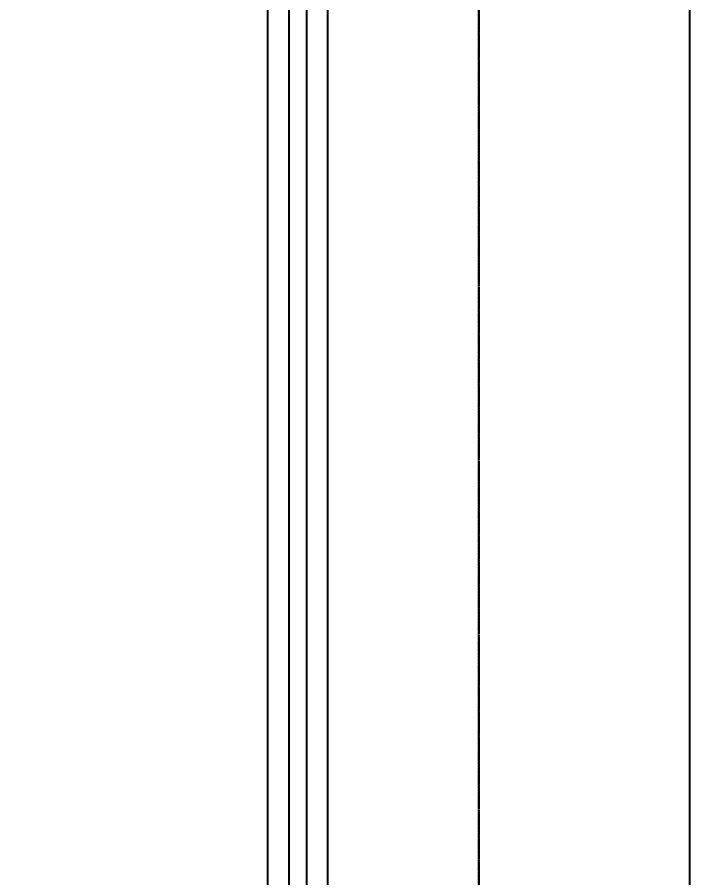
# Model space of a CAD drawing. Extents: x 220580 to 2027826, y -309201 to 71987.
# Drawn here: x 1044284 to 1045399, y -222099 to -220672 of the extents above; entities that cross this region are included whole.
import ezdxf

# ---------------------------------------------------------------- set-up
doc = ezdxf.new("R2010")
doc.units = 0
doc.linetypes.add('DOTE', pattern=[2.42, 2, -0.2, 0.02, -0.2])
for name, color, linetype in [('A-AXIS-DOTE', 14, 'DOTE'), ('A-LIN-V', 9, 'Continuous'), ('A-WINDOW', 140, 'Continuous'), ('AS-COLN', 6, 'Continuous'), ('COLUMN', 4, 'Continuous'), ('DIM', 173, 'Continuous')]:
    doc.layers.add(name, color=color, linetype=linetype)
doc.styles.add('DHTEXT-1', font='ROMANS.shx', dxfattribs={"width": 0.7, "bigfont": 'CHINESE.shx'})
doc.dimstyles.new('ZN200', dxfattribs={"dimscale": 200, "dimtxt": 2.5, "dimasz": 1.5, "dimexe": 1, "dimexo": 2, "dimgap": 0.9, "dimtad": 1, "dimdec": 0, "dimdsep": 46, "dimtxsty": 'DHTEXT-1', "dimblk": 'ARCHTICK', "dimcen": 2.5, "dimclrd": 173, "dimclre": 173, "dimclrt": 7, "dimazin": 2, "dimtfac": 1, "dimtdec": 0, "dimtix": 1, "dimtmove": 2, "dimatfit": 3, "dimfxl": 0, "dimtolj": 1, "dimtzin": 0, "dimarcsym": 0})

# ---------------------------------------------------------------- blocks, each defined once
blk = doc.blocks.new('23423wer-M')
at = {"layer": 'A-AXIS-DOTE', "color": 1}
blk.add_line((1667005.2, 543376.2), (1667005.2, 531171.5), dxfattribs=at)
blk = doc.blocks.new('w42342343')
at = {"layer": 'A-WINDOW'}
for points in [[(-1138245, 573257.5), (-1138245, 568257.5)], [(-1138210, 573257.5), (-1138210, 568257.5)]]:
    blk.add_lwpolyline(points, dxfattribs=at)
at = {"layer": 'A-WINDOW', "elevation": 0}
for points in [[(-1138180, 568257.5), (-1138180, 573257.5)], [(-1138145, 568257.5), (-1138145, 573257.5)]]:
    blk.add_lwpolyline(points, dxfattribs=at)
at = {"layer": 'COLUMN'}
blk.add_lwpolyline([(-1138245, 573427.5), (-1138245, 568257.5)], dxfattribs=at)
blk = doc.blocks.new('55555')
at = {"layer": 'COLUMN'}
blk.add_lwpolyline([(-350, 700), (-350, -14200), (350, -14200), (350, 700)], close=True, dxfattribs=at)
blk = doc.blocks.new('20250917080948')
at = {"layer": 'A-AXIS-DOTE', "ltscale": 2}
blk.add_line((0, -5813.6), (0, 21247.6), dxfattribs=at)
blk = doc.blocks.new('_ArchTick')
at = {"color": 0, "linetype": 'ByBlock', "const_width": 0.4}
blk.add_lwpolyline([(-0.5, -0.5), (0.5, 0.5)], dxfattribs=at)
blk = doc.blocks.new('*D1169')
at = {"layer": 'Defpoints', "color": 0, "ltscale": 2000, "transparency": 16777216}
for p in [(1043456.2, -217354.8), (1044533.1, -217354.8), (1044088.7, -222354.8)]:
    blk.add_point(p, dxfattribs=at)
at = {"layer": 'DIM', "color": 173, "linetype": 'ByBlock', "lineweight": -2, "ltscale": 2000, "transparency": 16777216}
for p, q in [((1044133.1, -217354.8), (1043256.2, -217354.8)), ((1043456.2, -222354.8), (1043456.2, -217354.8)), ((1043688.7, -222354.8), (1043256.2, -222354.8))]:
    blk.add_line(p, q, dxfattribs=at)
at = {"layer": 'DIM', "color": 173, "lineweight": -2, "ltscale": 2000, "transparency": 16777216, "xscale": 300, "yscale": 300, "zscale": 300}
for p, rotation in [((1043456.2, -217354.8), 90), ((1043456.2, -222354.8), 270)]:
    blk.add_blockref('_ArchTick', p, dxfattribs=dict(at, rotation=rotation))
at = {"layer": 'DIM', "color": 7, "ltscale": 2000, "transparency": 16777216, "insert": (1043026.2, -219854.8), "char_height": 500, "attachment_point": 5, "rotation": 90, "style": 'DHTEXT-1'}
blk.add_mtext('\\A1;5000', dxfattribs=at)

msp = doc.modelspace()

# ---------------------------------------------------------------- linework, layer by layer
at = {"layer": 'A-AXIS-DOTE', "ltscale": 2}
msp.add_line((1045048.9, -228168.4), (1045048.9, -201107.2), dxfattribs=at)

# ---------------------------------------------------------------- block references
at = {"ltscale": 1000}
msp.add_blockref('20250917080948', (1045048.9, -222354.8), dxfattribs=at)
at = {"xscale": 1.35874988235309, "yscale": 1.35874988235309, "zscale": 1.35874988235309}
msp.add_blockref('23423wer-M', (-1219994.2, -946709.1), dxfattribs=at)
at = {"layer": 'A-LIN-V'}
msp.add_blockref('55555', (1045048.9, -208154.8), dxfattribs=at)
at = {"layer": 'AS-COLN'}
msp.add_blockref('w42342343', (2182943.9, -790712.3, 0), dxfattribs=at)

# ---------------------------------------------------------------- dimensions: what is measured, and where the dimension line sits
at = {"layer": 'DIM', "ltscale": 2000}
dim = msp.add_linear_dim(base=(1043456.2, -217354.8), p1=(1044088.7, -222354.8), p2=(1044533.1, -217354.8), angle=90, dimstyle='ZN200', dxfattribs=at)
dim.commit()
dim.dimension.update_dxf_attribs({"geometry": '*D1169', "text_midpoint": (1043026.2, -219854.8)})

doc.saveas('drawing.dxf')
